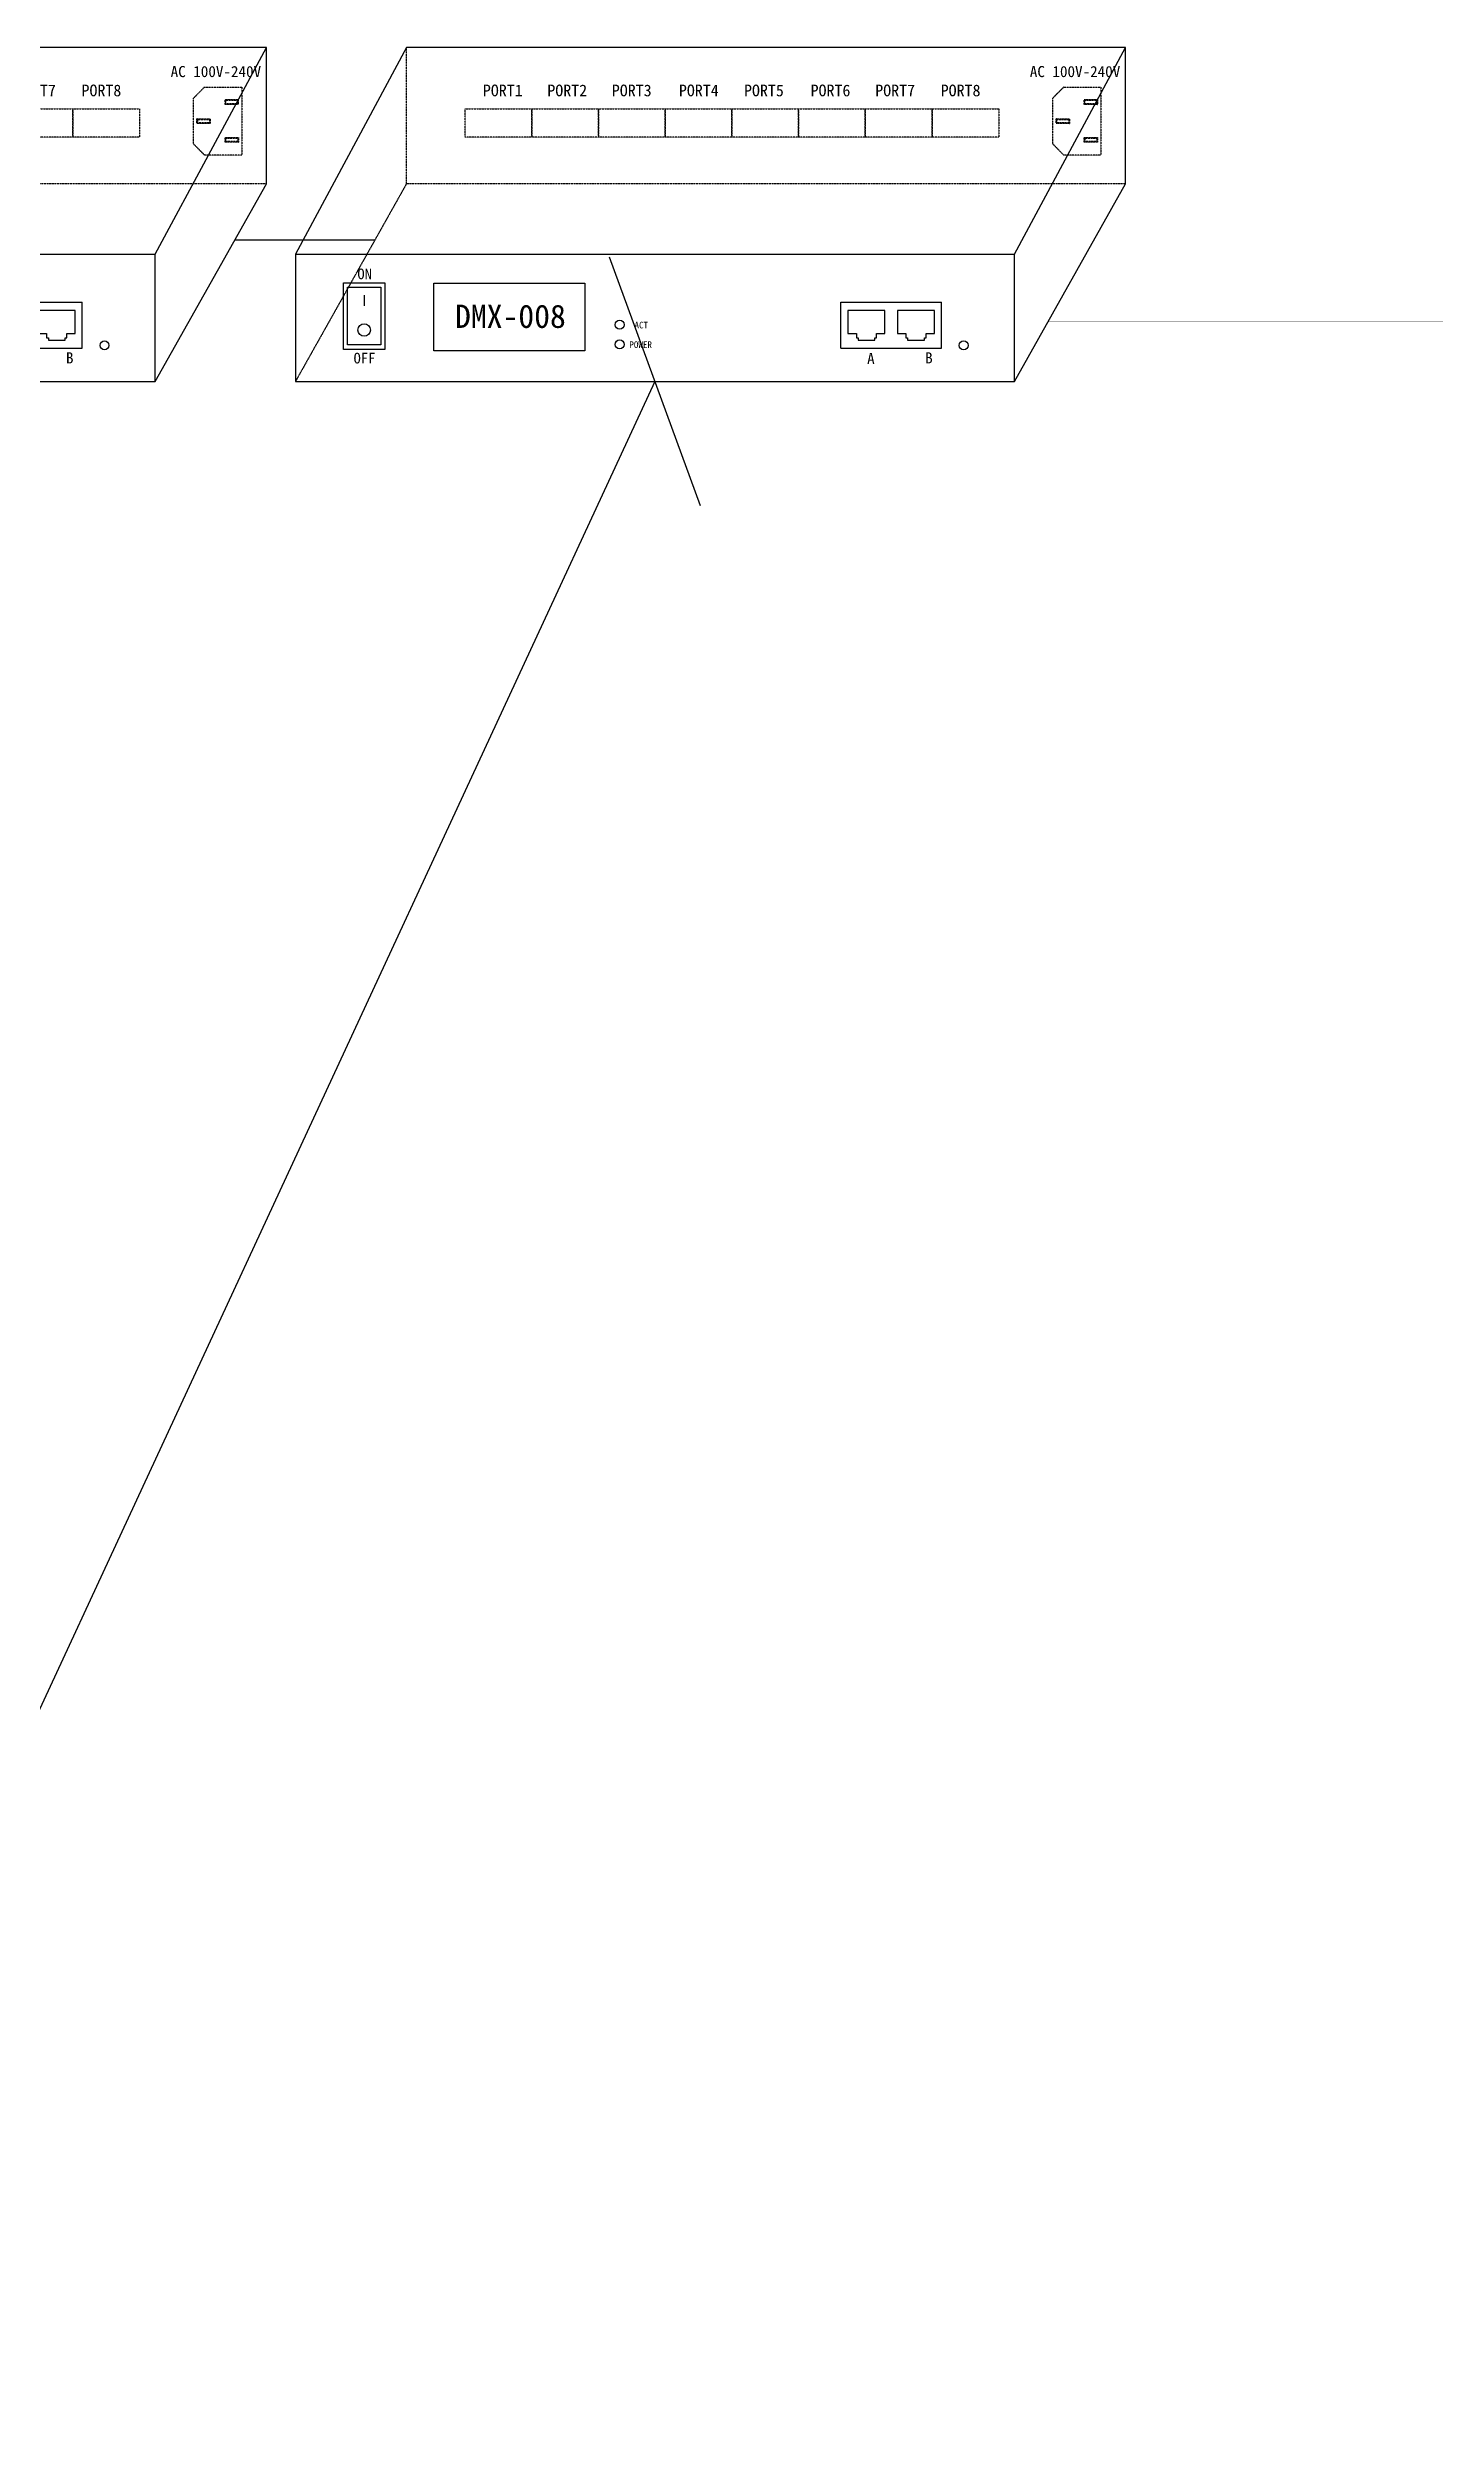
# Model space of a CAD drawing. Header units: inches. Extents: x -1481536 to -1128273, y -46959 to 92618.
# Drawn here: x -1475832 to -1474348, y 84596 to 87133 of the extents above; entities that cross this region are included whole.
import ezdxf
from ezdxf import colors
from ezdxf.entities.mleader import LeaderData, LeaderLine
from ezdxf.math import Vec2, Vec3

# ---------------------------------------------------------------- set-up
doc = ezdxf.new("R2010")
doc.units = ezdxf.units.IN
doc.header["$MEASUREMENT"] = 0
doc.linetypes.add('ACAD_ISO02W100', pattern=[15, 12, -3])
doc.linetypes.add('DASH', pattern=[0.35, 0.25, -0.1])
doc.layers.get('0').update_dxf_attribs({"color": 253})
for name, color, linetype in [('0-L-控制', 6, 'Continuous'), ('0-LIGHT-TXT', 90, 'Continuous'), ('LD-标注', 7, 'Continuous'), ('W-说明', 3, 'ACAD_ISO02W100'), ('图框', 24, 'Continuous')]:
    doc.layers.add(name, color=color, linetype=linetype)
doc.styles.get("Standard").update_dxf_attribs({"font": 'arial.ttf'})
doc.styles.add('TG_LINETYPE', font='SIMPLEX', dxfattribs={"width": 0.8, "height": 3, "bigfont": 'HZTXT'})
doc.linetypes.add('TG_J', pattern='A,2,-0.3,["J",TG_LINETYPE,S=0.1,R=0,X=-0.23,Y=-0.15],0', length=2.3)

# ---------------------------------------------------------------- blocks, each defined once
blk = doc.blocks.new('控制器')
at = {"color": 7}
for p, q in [((92311, 52509), (91624, 51231)), ((96761, 52509), (92311, 52509)), ((96073, 51231), (96761, 52509)), ((96761, 51666), (96761, 52509)), ((96073, 50443), (96761, 51666)), ((91624, 51231), (96073, 51231)), ((91624, 51231), (91624, 50443)), ((96073, 50443), (96073, 51231)), ((91624, 50443), (96073, 50443))]:
    blk.add_line(p, q, dxfattribs=at)
at = {"color": 7, "linetype": 'DASH', "ltscale": 5}
for p, q in [((92311, 51666), (92311, 52509)), ((96509, 52182), (96505, 52186)), ((96509, 52160), (96505, 52155)), ((96582, 52182), (96586, 52186)), ((96582, 52160), (96586, 52155)), ((96336, 52064), (96331, 52068)), ((96336, 52043), (96331, 52038)), ((96409, 52064), (96413, 52068)), ((96409, 52043), (96413, 52038)), ((96510, 51948), (96506, 51952)), ((96510, 51927), (96506, 51922)), ((96583, 51948), (96588, 51952)), ((96583, 51927), (96588, 51922)), ((92311, 51666), (91624, 50443)), ((96761, 51666), (92311, 51666))]:
    blk.add_line(p, q, dxfattribs=at)
at = {"color": 7, "linetype": 'ByBlock', "ltscale": 5}
for p, q in [((94998, 50933), (95621, 50933)), ((94998, 50649), (94998, 50933)), ((95621, 50649), (95621, 50933)), ((94998, 50649), (95621, 50649))]:
    blk.add_line(p, q, dxfattribs=at)
at = {"color": 7, "linetype": 'DASH', "ltscale": 5}
for points in [[(92674, 52130), (93087, 52130), (93087, 51954), (92674, 51954)], [(93087, 52130), (93499, 52130), (93499, 51954), (93087, 51954)], [(93499, 52130), (93912, 52130), (93912, 51954), (93499, 51954)], [(93912, 52130), (94325, 52130), (94325, 51954), (93912, 51954)], [(94325, 52130), (94737, 52130), (94737, 51954), (94325, 51954)], [(94737, 52130), (95150, 52130), (95150, 51954), (94737, 51954)], [(95150, 52130), (95563, 52130), (95563, 51954), (95150, 51954)], [(95563, 52130), (95976, 52130), (95976, 51954), (95563, 51954)]]:
    blk.add_lwpolyline(points, close=True, dxfattribs=at)
at = {"color": 7, "linetype": 'ByBlock', "ltscale": 5}
blk.add_lwpolyline([(91947, 51027), (92152, 51027), (92152, 50670), (91947, 50670)], close=True, dxfattribs=at)
at = {"color": 0, "linetype": 'ByBlock', "ltscale": 5}
blk.add_lwpolyline([(92481, 51050), (93415, 51050), (93415, 50632), (92481, 50632)], close=True, dxfattribs=at)
at = {"layer": 'W-说明', "color": 7, "linetype": 'ByBlock', "ltscale": 5}
for p, q in [((95043, 50881), (95043, 50739)), ((95272, 50881), (95043, 50881)), ((95272, 50739), (95272, 50881)), ((95350, 50881), (95350, 50739)), ((95578, 50881), (95350, 50881)), ((95578, 50739), (95578, 50881)), ((95043, 50739), (95095, 50739)), ((95095, 50739), (95095, 50712)), ((95095, 50712), (95105, 50712)), ((95105, 50712), (95105, 50698)), ((95105, 50698), (95209, 50698)), ((95209, 50698), (95209, 50712)), ((95209, 50712), (95220, 50712)), ((95220, 50739), (95272, 50739)), ((95220, 50712), (95220, 50739)), ((95350, 50739), (95401, 50739)), ((95401, 50739), (95401, 50712)), ((95401, 50712), (95412, 50712)), ((95412, 50712), (95412, 50698)), ((95412, 50698), (95516, 50698)), ((95516, 50698), (95516, 50712)), ((95516, 50712), (95526, 50712)), ((95526, 50712), (95526, 50739)), ((95526, 50739), (95578, 50739))]:
    blk.add_line(p, q, dxfattribs=at)
at = {"layer": '图框', "color": 7, "linetype": 'DASH', "lineweight": 30, "ltscale": 5}
for p, q in [((96378, 52264), (96310, 52195)), ((96378, 52264), (96608, 52264)), ((96608, 52264), (96608, 51843)), ((96310, 51912), (96310, 52195)), ((96310, 51912), (96378, 51843)), ((96608, 51843), (96378, 51843))]:
    blk.add_line(p, q, dxfattribs=at)
at = {"layer": '图框', "color": 7, "linetype": 'ByBlock', "lineweight": 30, "ltscale": 5}
blk.add_line((92049, 50977), (92049, 50911), dxfattribs=at)
at = {"layer": '图框', "color": 7, "linetype": 'DASH', "lineweight": 30, "ltscale": 5}
for points in [[(96586, 52155), (96505, 52155), (96505, 52186), (96586, 52186)], [(96582, 52160), (96509, 52160), (96509, 52182), (96582, 52182)], [(96413, 52038), (96331, 52038), (96331, 52068), (96413, 52068)], [(96409, 52043), (96336, 52043), (96336, 52064), (96409, 52064)], [(96588, 51922), (96505, 51922), (96505, 51952), (96588, 51952)], [(96583, 51927), (96510, 51927), (96510, 51948), (96583, 51948)]]:
    blk.add_lwpolyline(points, close=True, dxfattribs=at)
at = {"layer": '图框', "color": 7, "linetype": 'ByBlock', "lineweight": 30, "ltscale": 5}
blk.add_lwpolyline([(91921, 51053), (92177, 51053), (92177, 50641), (91921, 50641)], close=True, dxfattribs=at)
for centre, radius in [((92049, 50761), 39), ((93630, 50794), 27.4), ((93630, 50672), 27.4), ((95759, 50666), 27.4)]:
    blk.add_circle(centre, radius, dxfattribs=at)
at = {"layer": 'W-说明', "color": 7, "linetype": 'ByBlock', "char_height": 40.89, "width": 570.07, "attachment_point": 3}
for s, insert in [('{\\fSimSun|b0|i0|c134|p2;\\H1.771x;PORT1\\H0.56465x;  }', (93030, 52279, -4321)), ('{\\fSimSun|b0|i0|c134|p2;\\H1.771x;PORT2\\H0.56465x;  }', (93429, 52279, -4321)), ('{\\fSimSun|b0|i0|c134|p2;\\H1.771x;PORT3\\H0.56465x;  }', (93828, 52279, -4321)), ('{\\fSimSun|b0|i0|c134|p2;\\H1.771x;PORT4\\H0.56465x;  }', (94243, 52279, -4321)), ('{\\fSimSun|b0|i0|c134|p2;\\H1.771x;PORT5\\H0.56465x;  }', (94646, 52279, -4321)), ('{\\fSimSun|b0|i0|c134|p2;\\H1.771x;PORT6\\H0.56465x;  }', (95058, 52279, -4321)), ('{\\fSimSun|b0|i0|c134|p2;\\H1.771x;PORT7\\H0.56465x;  }', (95458, 52279, -4321)), ('{\\fSimSun|b0|i0|c134|p2;\\H1.771x;PORT8\\H0.56465x;  }', (95863, 52279, -4321))]:
    blk.add_mtext(s, dxfattribs=dict(at, insert=insert))
at = {"layer": 'W-说明', "color": 7, "linetype": 'ACAD_ISO02W100', "ltscale": 0.5, "insert": (96728, 52394, -3928), "char_height": 68.58, "width": 715.3, "attachment_point": 3}
blk.add_mtext('{\\fSimSun|b0|i0|c134|p2;AC 100V-240V}', dxfattribs=at)
at = {"layer": 'W-说明', "color": 7, "linetype": 'ByBlock', "ltscale": 5, "char_height": 37.18, "attachment_point": 3}
for s, insert, width in [('{\\fSimSun|b0|i0|c134|p2;\\H1.771x;ON\\H0.56465x;  }', (92097, 51141, -3928), 518.24), ('{\\fSimSun|b0|i0|c134|p2;\\H1.107x;ACT \\H0.9035x; }', (93806, 50812, -3928), 518.24), ('{\\fSimSun|b0|i0|c134|p2;\\H1.1068x;POWER \\H0.90346x; }', (93830, 50691, -3928), 518.24), ('{\\fSimSun|b0|i0|c134|p2;\\H1.771x;OFF\\H0.56465x;  }', (92118, 50620, -3928), 518.24), ('{\\fSimSun|b0|i0|c134|p2;\\H1.8447x;A\\H0.59997x; \\H0.90346x; }', (95208, 50619, -3928), 237.09), ('{\\fSimSun|b0|i0|c134|p2;\\H1.8447x;B\\H0.59997x; \\H0.90346x; }', (95567, 50623, -3928), 893.53)]:
    blk.add_mtext(s, dxfattribs=dict(at, insert=insert, width=width))
at = {"layer": 'W-说明', "color": 1, "linetype": 'ByBlock', "ltscale": 0.5, "insert": (93297, 50918), "char_height": 144.03, "width": 274.09, "attachment_point": 3}
blk.add_mtext('{\\fSimSun|b0|i0|c134|p2;DMX-008}', dxfattribs=at)
blk = doc.blocks.new('_Oblique')
at = {"color": 0, "linetype": 'ByBlock', "lineweight": -2}
blk.add_line((-0.5, -0.5), (0.5, 0.5), dxfattribs=at)

msp = doc.modelspace()

# ---------------------------------------------------------------- linework, layer by layer
at = {"layer": '0-L-控制', "color": 6}
msp.add_lwpolyline([(-1475631.6, 86927), (-1475481.7, 86927)], dxfattribs=at)
at = {"layer": '0-L-控制', "color": 2, "linetype": 'TG_J', "const_width": 0.2}
msp.add_lwpolyline([(-1473718.2, 86336.1), (-1474149.7, 86839.4), (-1474762.1, 86839.4)], dxfattribs=at)

# ---------------------------------------------------------------- block references
at = {"layer": 'LD-标注', "color": 3, "xscale": 0.1728, "yscale": 0.1728, "zscale": 0.1728}
for p in [(-1492318.1, 78059.2), (-1491399.4, 78059.2)]:
    msp.add_blockref('控制器', p, dxfattribs=at)

# ---------------------------------------------------------------- leaders
at = {"layer": '0-LIGHT-TXT', "color": 7}
ml = msp.add_multileader_mtext('Standard', dxfattribs=at)
ml.set_content('', color=7)
ml.set_leader_properties()
ml.set_arrow_properties(name='OBLIQUE')
ml.build(insert=Vec2(0, 0))
ml.multileader.update_dxf_attribs({"text_right_attachment_type": 6, "dogleg_length": 0.36, "arrow_head_size": 200})
ctx = ml.context
ctx.base_point, ctx.char_height, ctx.arrow_head_size, ctx.landing_gap_size, ctx.plane_origin = Vec3(-1477642.3, 83832.6), 0.18, 200, 0.09, Vec3(-1476465.7, 81948.3)
ctx.right_attachment, ctx.text_align_type = 6, 2
notes = []
notes.append((ctx, [(1, (1, 1, 0), (-1476547.3, 83832.5), (-1, 0), 1094.8, [(0, [(-1475182.4, 86775.7)], 0, [])])]))
ctx.mtext.insert, ctx.mtext.alignment, ctx.mtext.flow_direction = Vec3(-1477642.2, 83832.6), 3, 5
for ctx, leaders in notes:
    for number, flags, end, landing, length, lines in leaders:
        leader = LeaderData()
        leader.index, (leader.has_last_leader_line, leader.has_dogleg_vector, leader.attachment_direction) = number, flags
        leader.last_leader_point, leader.dogleg_vector, leader.dogleg_length = Vec3(end), Vec3(landing), length
        for number, points, colour, breaks in lines:
            line = LeaderLine()
            line.index, line.vertices, line.color, line.breaks = number, Vec3.list(points), colors.encode_raw_color(colour), breaks
            leader.lines.append(line)
        ctx.leaders.append(leader)

doc.saveas('drawing.dxf')
